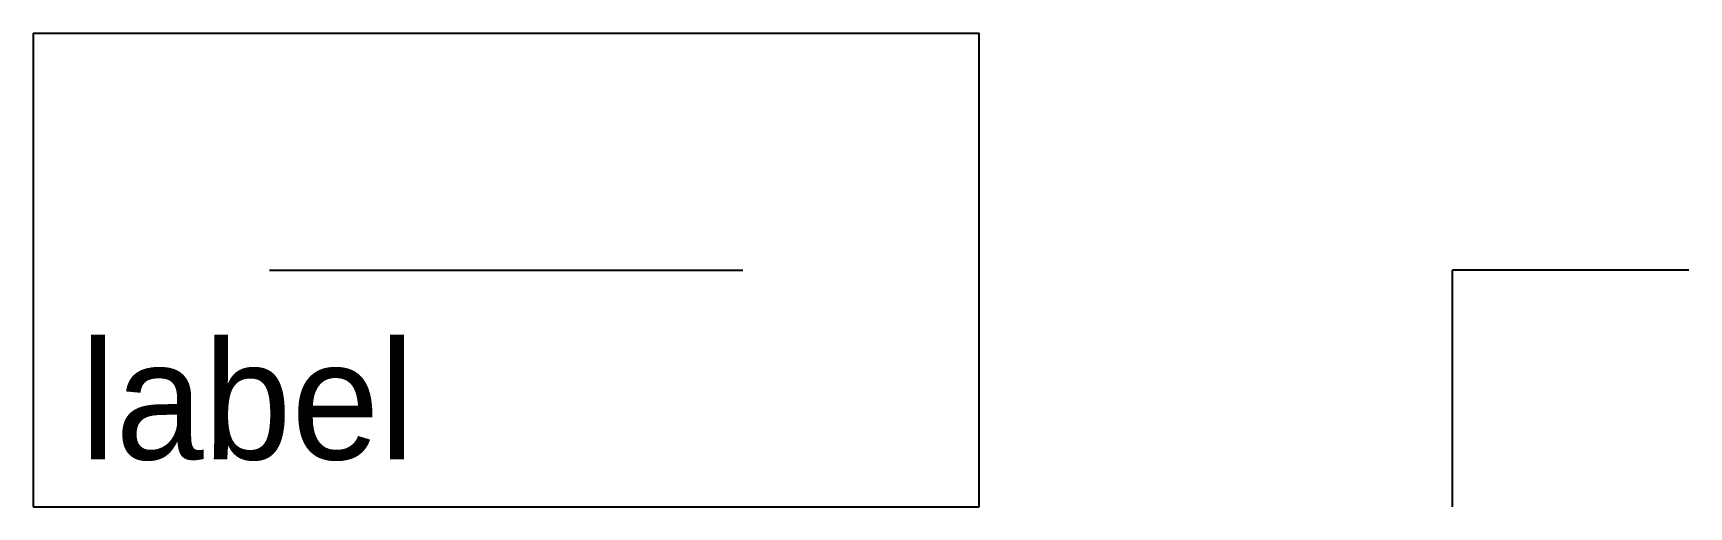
# Model space of a CAD drawing. Header units: millimetres. Extents: x 0 to 35, y 0 to 10.
import ezdxf

# ---------------------------------------------------------------- set-up
doc = ezdxf.new("R2010")
doc.units = ezdxf.units.MM
doc.layers.add('CUT', color=7, linetype='CONTINUOUS')
doc.layers.add('MARK', color=1, linetype='CONTINUOUS')

msp = doc.modelspace()

# ---------------------------------------------------------------- linework, layer by layer
at = {"layer": 'CUT'}
for p, q in [((0, 10), (0, 0)), ((0, 10), (20, 10)), ((20, 0), (20, 10)), ((30, 0), (30, 5)), ((35, 5), (30, 5)), ((0, 0), (20, 0))]:
    msp.add_line(p, q, dxfattribs=at)
at = {"layer": 'MARK'}
for p, q in [((7, 7), (7, 7)), ((5, 5), (15, 5))]:
    msp.add_line(p, q, dxfattribs=at)

# ---------------------------------------------------------------- texts
msp.add_text('label', height=2.5, dxfattribs=at).set_placement((1, 1))

doc.saveas('drawing.dxf')
